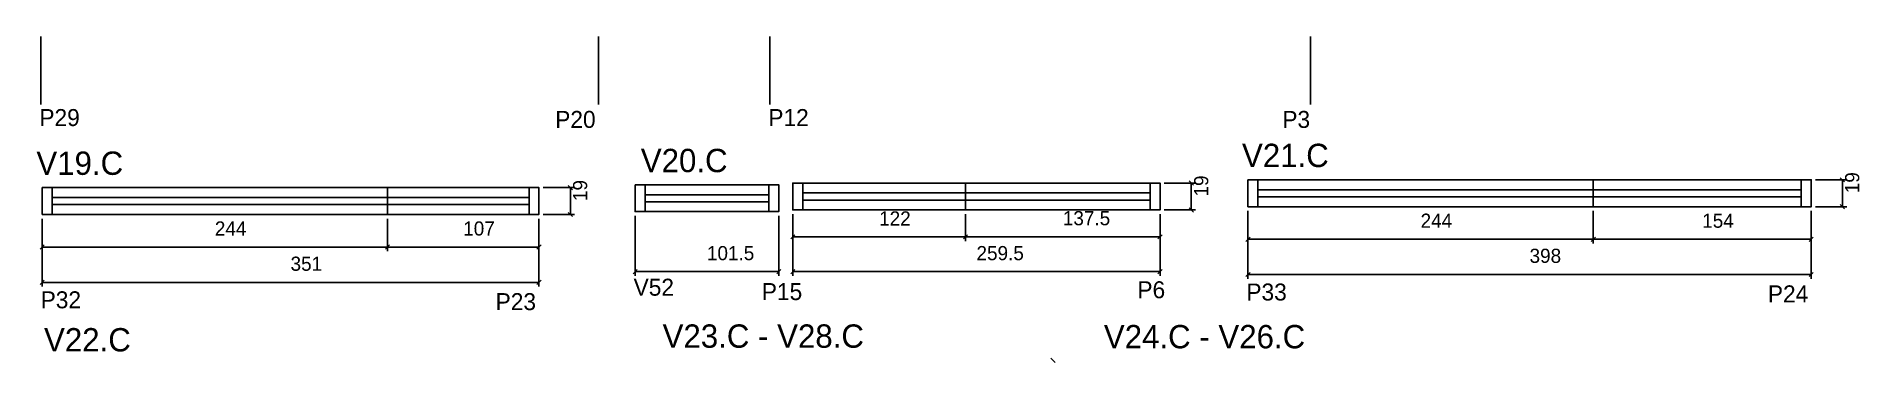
# Model space of a CAD drawing. Header units: metres. Extents: x 3434 to 4722, y -812 to -582.
import ezdxf

# ---------------------------------------------------------------- set-up
doc = ezdxf.new("R2010")
doc.units = ezdxf.units.M
for name, color, linetype in [('5', 7, 'Continuous'), ('COTA', 7, 'Continuous'), ('NOMENCLATURA', 7, 'Continuous'), ('Painéis', 7, 'Continuous'), ('SARR_2.2x7', 7, 'Continuous')]:
    doc.layers.add(name, color=color, linetype=linetype)

msp = doc.modelspace()

# ---------------------------------------------------------------- linework, layer by layer
at = {"layer": 'COTA', "color": 4, "lineweight": 25}
for p, q in [((3436.9, -581.6), (3436.9, -629.6)), ((3830.9, -581.6), (3830.9, -629.6)), ((3952, -581.6), (3952, -629.6)), ((4334, -581.6), (4334, -629.6)), ((3791.8, -688.4), (3814, -688.4)), ((3811, -707.4), (3811, -688.4)), ((4230.7, -685.2), (4252.8, -685.2)), ((4249.8, -704.2), (4249.8, -685.2)), ((4690.8, -682.9), (4712.9, -682.9)), ((4709.9, -701.9), (4709.9, -682.9)), ((3791.8, -707.4), (3814, -707.4)), ((3856.8, -708.4), (3856.8, -750.8)), ((3958.3, -708.4), (3958.3, -750.8)), ((3968.2, -707.2), (3968.2, -726.2)), ((3968.2, -707.2), (3968.2, -750.8)), ((4090.2, -707.2), (4090.2, -726.2)), ((4090.2, -707.2), (4090.2, -726.2)), ((4227.7, -707.2), (4227.7, -726.2)), ((4227.7, -707.2), (4227.7, -750.8)), ((4230.7, -704.2), (4252.8, -704.2)), ((4289.8, -704.9), (4289.8, -752.8)), ((4687.8, -704.9), (4687.8, -752.8)), ((4690.8, -701.9), (4712.9, -701.9)), ((3437.8, -710.4), (3437.8, -758.4)), ((3788.8, -710.4), (3788.8, -758.4)), ((3968.2, -723.2), (4090.2, -723.2)), ((4090.2, -723.2), (4227.7, -723.2)), ((3437.8, -755.4), (3788.8, -755.4)), ((3856.8, -747.8), (3958.3, -747.8)), ((3968.2, -747.8), (4227.7, -747.8)), ((4289.8, -749.8), (4687.8, -749.8))]:
    msp.add_line(p, q, dxfattribs=at)
at = {"layer": 'COTA', "color": 0, "lineweight": 25}
for p, q in [((4711.4, -684.4), (4708.4, -681.4)), ((3812.5, -689.9), (3809.5, -686.9)), ((4251.3, -686.7), (4248.3, -683.7)), ((3809.5, -705.9), (3812.5, -708.9)), ((4248.3, -702.7), (4251.3, -705.7)), ((4708.4, -700.4), (4711.4, -703.4)), ((3969.7, -721.7), (3966.7, -724.7)), ((4088.7, -724.7), (4091.7, -721.7)), ((4091.7, -721.7), (4088.7, -724.7)), ((4226.2, -724.7), (4229.2, -721.7)), ((3858.3, -746.3), (3855.3, -749.3)), ((3956.8, -749.3), (3959.8, -746.3)), ((3969.7, -746.3), (3966.7, -749.3)), ((4226.2, -749.3), (4229.2, -746.3)), ((3439.3, -753.9), (3436.3, -756.9)), ((3787.3, -756.9), (3790.3, -753.9)), ((4291.3, -748.3), (4288.3, -751.3)), ((4686.3, -751.3), (4689.3, -748.3))]:
    msp.add_line(p, q, dxfattribs=at)
at = {"layer": 'Painéis', "color": 200, "lineweight": 25}
for p, q in [((3681.8, -707.4), (3681.8, -688.4)), ((4533.8, -701.9), (4533.8, -682.9))]:
    msp.add_line(p, q, dxfattribs=at)
at = {"layer": 'Painéis', "color": 4, "lineweight": 25}
for p, q in [((4289.8, -704.9), (4289.8, -727.9)), ((4533.8, -704.9), (4533.8, -727.9)), ((4533.8, -704.9), (4533.8, -727.9)), ((4687.8, -704.9), (4687.8, -727.9)), ((3437.8, -710.4), (3437.8, -733.4)), ((3681.8, -710.4), (3681.8, -733.4)), ((3681.8, -710.4), (3681.8, -733.4)), ((3788.8, -710.4), (3788.8, -733.4)), ((3437.8, -730.4), (3681.8, -730.4)), ((3681.8, -730.4), (3788.8, -730.4)), ((4289.8, -724.9), (4533.8, -724.9)), ((4533.8, -724.9), (4687.8, -724.9))]:
    msp.add_line(p, q, dxfattribs=at)
at = {"layer": 'Painéis', "color": 0, "lineweight": 25}
for p, q in [((3439.3, -728.9), (3436.3, -731.9)), ((3680.3, -731.9), (3683.3, -728.9)), ((3683.3, -728.9), (3680.3, -731.9)), ((3787.3, -731.9), (3790.3, -728.9)), ((4291.3, -723.4), (4288.3, -726.4)), ((4532.3, -726.4), (4535.3, -723.4)), ((4535.3, -723.4), (4532.3, -726.4)), ((4686.3, -726.4), (4689.3, -723.4)), ((4153.6, -812), (4150.6, -809))]:
    msp.add_line(p, q, dxfattribs=at)
at = {"layer": 'Painéis', "color": 200, "lineweight": 25}
for points in [[(3437.8, -688.4), (3437.8, -707.4), (3788.8, -707.4), (3788.8, -688.4), (3437.8, -688.4)], [(3856.8, -686.4), (3856.8, -705.4), (3958.3, -705.4), (3958.3, -686.4), (3856.8, -686.4)], [(4289.8, -682.9), (4289.8, -701.9), (4687.8, -701.9), (4687.8, -682.9), (4289.8, -682.9)]]:
    msp.add_lwpolyline(points, dxfattribs=at)
for points in [[(4090.2, -704.2), (3968.2, -704.2), (3968.2, -685.2), (4090.2, -685.2)], [(4090.2, -685.2), (4227.7, -685.2), (4227.7, -704.2), (4090.2, -704.2)]]:
    msp.add_lwpolyline(points, close=True, dxfattribs=at)
at = {"layer": 'SARR_2.2x7', "color": 40, "lineweight": 25}
for p, q in [((3444.8, -688.4), (3444.8, -707.4)), ((3681.8, -695.4), (3444.8, -695.4)), ((3781.8, -695.4), (3681.8, -695.4)), ((3781.8, -688.4), (3781.8, -707.4)), ((3863.8, -686.4), (3863.8, -705.4)), ((3951.3, -693.4), (3863.8, -693.4)), ((3951.3, -686.4), (3951.3, -705.4)), ((3975.2, -685.2), (3975.2, -704.2)), ((4090.2, -692.2), (3975.2, -692.2)), ((4220.7, -692.2), (4090.2, -692.2)), ((4220.7, -685.2), (4220.7, -704.2)), ((4296.8, -682.9), (4296.8, -701.9)), ((4533.8, -689.9), (4296.8, -689.9)), ((4296.8, -694.9), (4533.8, -694.9)), ((4680.8, -689.9), (4533.8, -689.9)), ((4533.8, -694.9), (4680.8, -694.9)), ((4680.8, -682.9), (4680.8, -701.9)), ((3444.8, -700.4), (3681.8, -700.4)), ((3681.8, -700.4), (3781.8, -700.4)), ((3863.8, -698.4), (3951.3, -698.4)), ((3975.2, -697.2), (4090.2, -697.2)), ((4090.2, -697.2), (4220.7, -697.2))]:
    msp.add_line(p, q, dxfattribs=at)

# ---------------------------------------------------------------- texts
at = {"layer": '5', "color": 5, "lineweight": 25}
for s, p in [('P29', (3435.8, -644.9)), ('P20', (3800.3, -646.2)), ('P12', (3950.9, -644.9)), ('P3', (4314.1, -646.2)), ('V52', (3855.7, -764.8)), ('P15', (3946.3, -767.9)), ('P6', (4211.7, -766.6)), ('P33', (4288.7, -768.2)), ('P24', (4657.2, -769.5)), ('P32', (3436.7, -773.7)), ('P23', (3758.2, -775))]:
    msp.add_text(s, height=12, rotation=360, dxfattribs=at).set_placement(p)
at = {"layer": 'COTA', "color": 240, "lineweight": 25}
for p in [(4261.8, -694.7), (4721.8, -692.4), (3822.9, -697.9)]:
    msp.add_text('19', height=10, rotation=90, dxfattribs=at).set_placement(p)
for s, p in [('122', (4029.2, -715.2)), ('137.5', (4159, -715)), ('101.5', (3907.5, -739.7)), ('259.5', (4098, -739.7)), ('398', (4488.8, -741.6)), ('351', (3613.3, -747.2))]:
    msp.add_text(s, height=10, dxfattribs=at).set_placement(p)
at = {"layer": 'NOMENCLATURA', "color": 7, "lineweight": 25}
for s, p in [('V19.C', (3433.7, -679.4)), ('V20.C', (3860.8, -677.5)), ('V21.C', (4285.6, -673.9)), ('V23.C - V28.C', (3876.2, -801.6)), ('V24.C - V26.C', (4188, -802)), ('V22.C', (3439.1, -804.2))]:
    msp.add_text(s, height=16.5, dxfattribs=at).set_placement(p)
at = {"layer": 'Painéis', "color": 240, "lineweight": 25}
for s, p in [('244', (4411.8, -716.8)), ('154', (4610.8, -716.8)), ('244', (3559.8, -722.3)), ('107', (3735.3, -722.3))]:
    msp.add_text(s, height=10, dxfattribs=at).set_placement(p)

doc.saveas('drawing.dxf')
